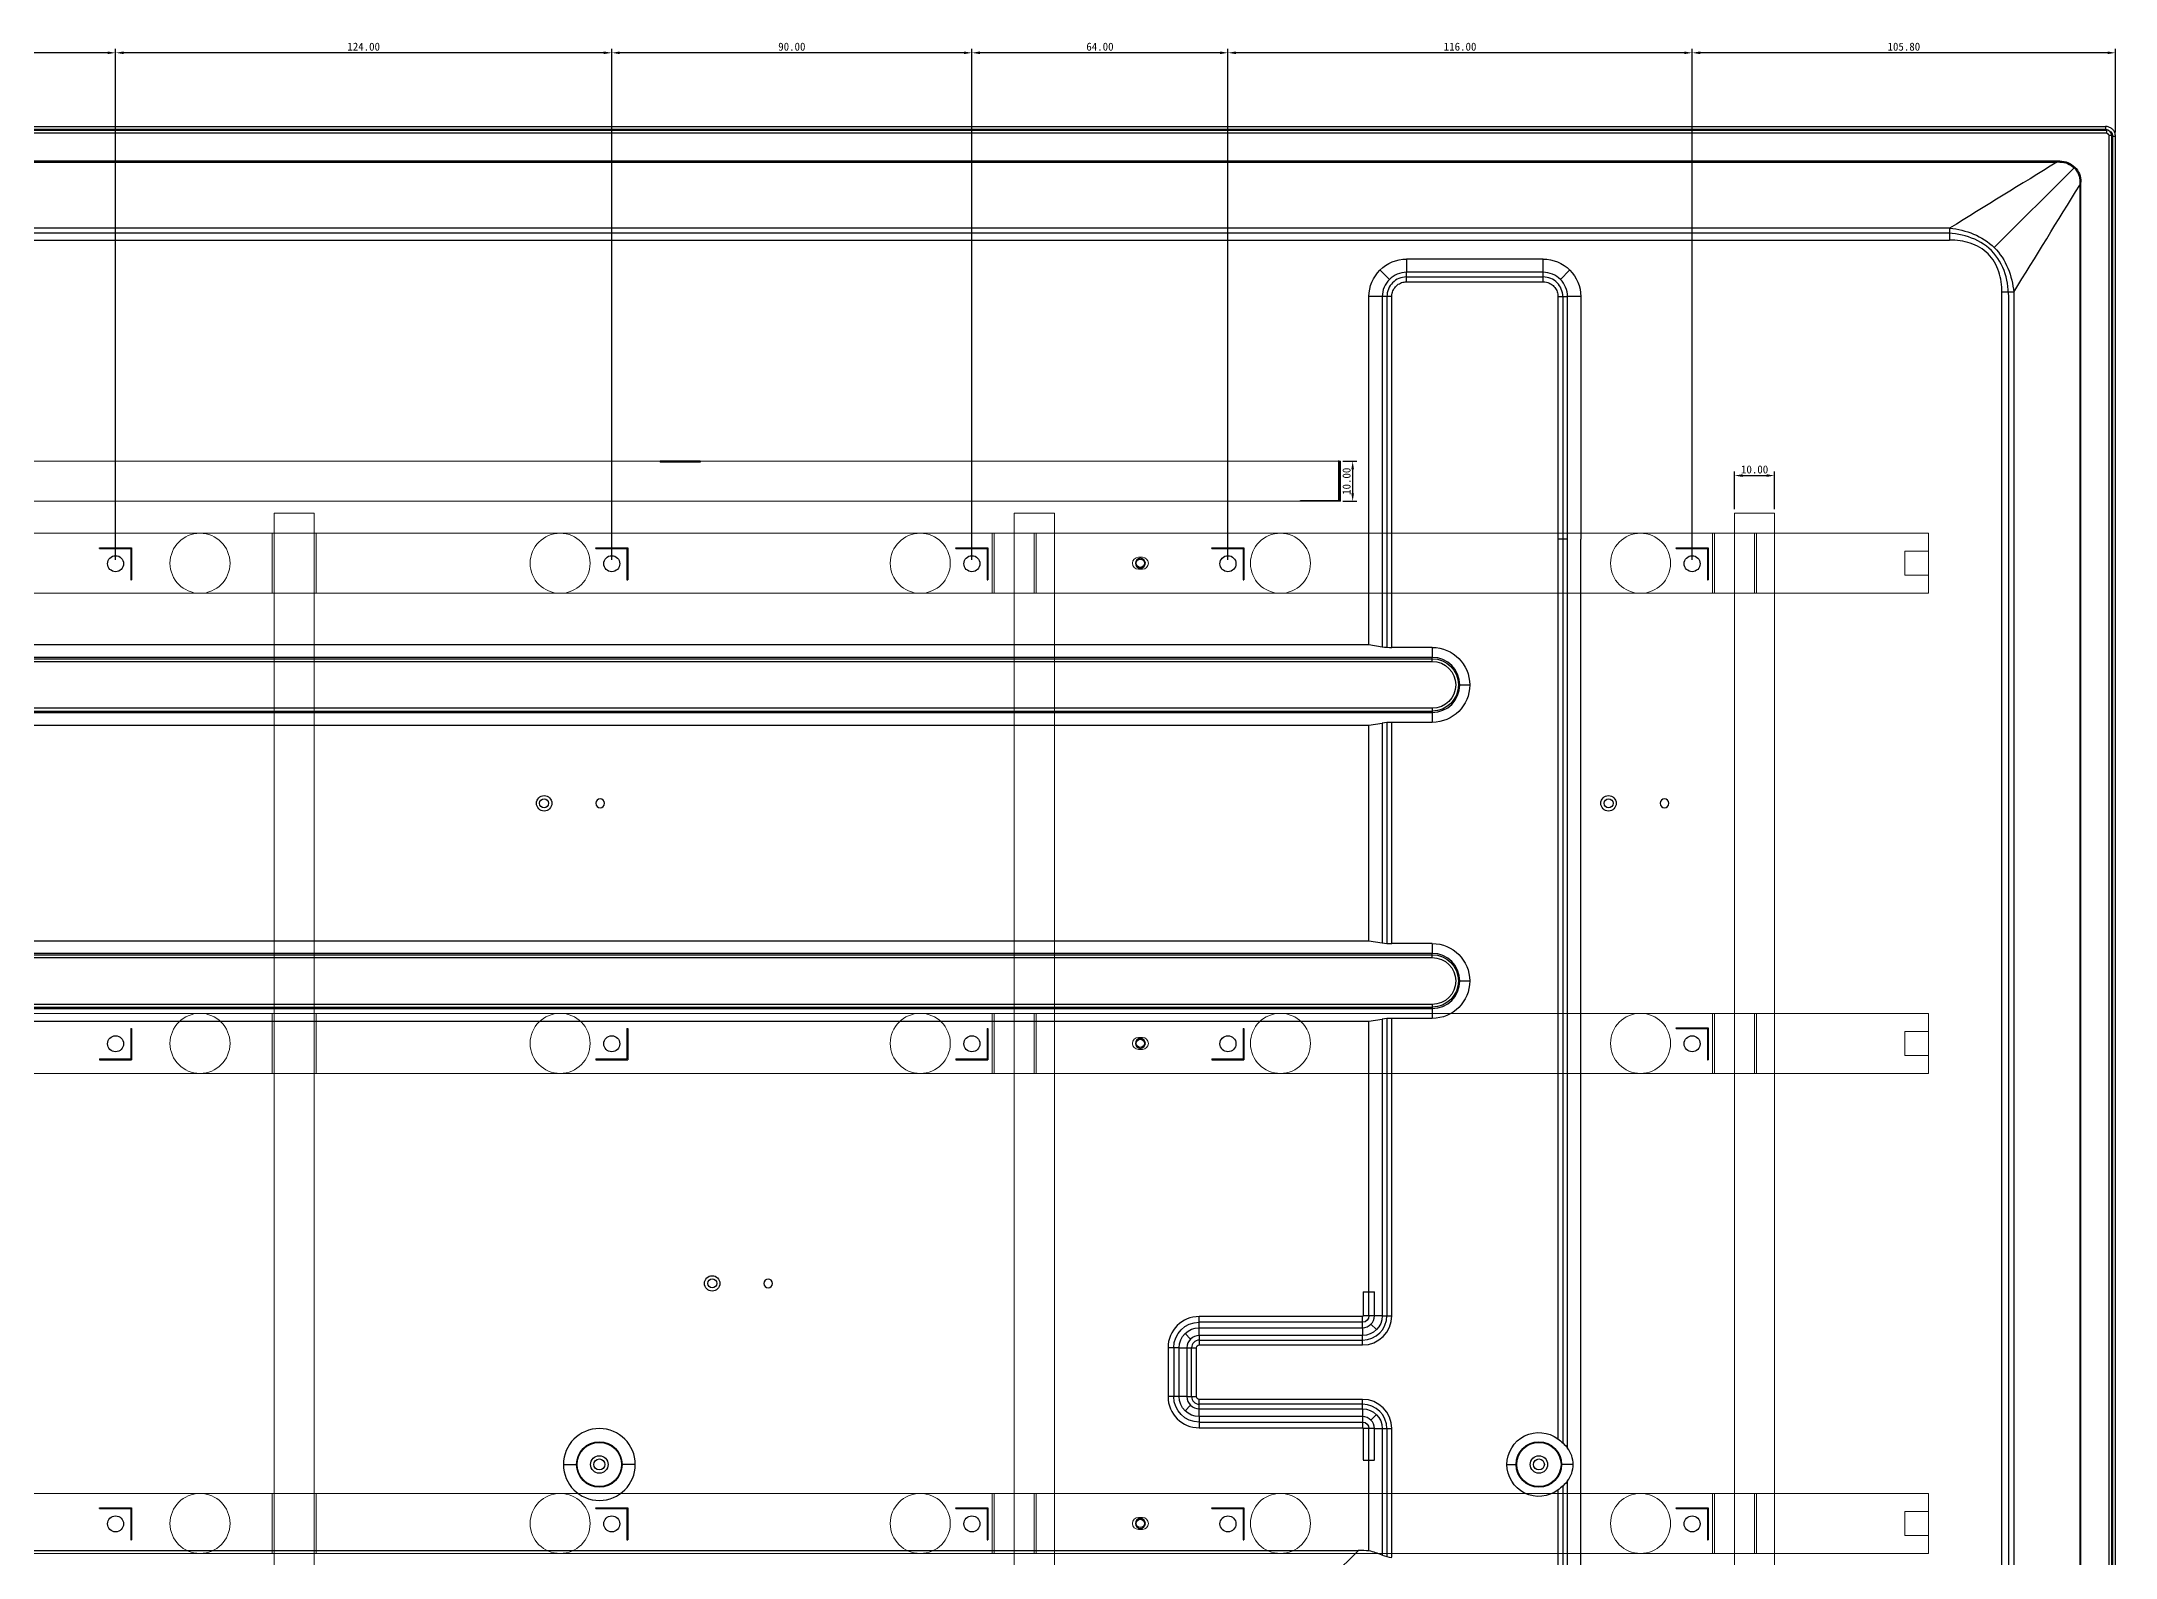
# Model space of a CAD drawing. Header units: millimetres. Extents: x 88 to 1316, y -3115 to -2187.
# Drawn here: x 797 to 1316, y -2566 to -2187 of the extents above; entities that cross this region are included whole.
import ezdxf

# ---------------------------------------------------------------- set-up
doc = ezdxf.new("R2010")
doc.units = ezdxf.units.MM
doc.header["$LTSCALE"] = 46.255
doc.header["$PDMODE"] = 3
doc.header["$PDSIZE"] = 0.3125
doc.layers.get('0').update_dxf_attribs({"linetype": 'CONTINUOUS'})
doc.layers.get('Defpoints').update_dxf_attribs({"linetype": 'CONTINUOUS'})
doc.layers.add('1', color=7, linetype='CONTINUOUS', true_color=0xffffff)
doc.styles.get("Standard").update_dxf_attribs({"font": 'simfang.ttf'})
doc.dimstyles.new('002', dxfattribs={"dimscale": 0, "dimtxt": 2, "dimasz": 2, "dimexe": 1, "dimexo": 1, "dimgap": 0.5, "dimtad": 1, "dimzin": 0, "dimdsep": 46, "dimtxsty": 'Standard', "dimcen": 1, "dimclrd": 2, "dimclre": 2, "dimclrt": 5, "dimadec": 0, "dimazin": 0, "dimtp": 0.01, "dimtm": 0.01, "dimtfac": 1, "dimtofl": 0, "dimtmove": 0, "dimatfit": 3, "dimldrblk": 'CLOSED', "dimfxl": 1, "dimtolj": 1, "dimtzin": 0, "dimarcsym": 1})

# ---------------------------------------------------------------- blocks, each defined once
blk = doc.blocks.new('A$Cd3f30c15')
at = {"color": 3, "lineweight": 5}
for p, q in [((1082, 15), (0, 15)), ((668, 15), (668, 0)), ((668.5, 15), (668.5, 0)), ((678.5, 15), (678.5, 0)), ((679, 15), (679, 0)), ((848, 15), (848, 0)), ((848.5, 15), (848.5, 0)), ((858.5, 15), (858.5, 0)), ((859, 15), (859, 0)), ((1028, 15), (1028, 0)), ((1028.5, 15), (1028.5, 0)), ((1038.5, 15), (1038.5, 0)), ((1039, 15), (1039, 0)), ((1082, 10.5), (1076.08, 10.5)), ((1076.08, 10.5), (1076.08, 4.5)), ((1082, 15), (1082, 0)), ((884.5, 9), (885.5, 9)), ((884.5, 6), (885.5, 6)), ((1082, 0), (0, 0)), ((1082, 4.5), (1076.08, 4.5))]:
    blk.add_line(p, q, dxfattribs=at)
for centre in [(650, 7.5), (740, 7.5), (830, 7.5), (920, 7.5), (1010, 7.5)]:
    blk.add_circle(centre, 7.5, dxfattribs=at)
for centre, start, end in [((884.5, 7.5), 90, 270), ((885.5, 7.5), 270, 90)]:
    blk.add_arc(centre, 1.5, start, end, dxfattribs=at)
blk = doc.blocks.new('A$C6bac4a43')
at = {"color": 1, "lineweight": 5}
for p, q in [((-839.14, 10.32), (0.46, 10.32)), ((0.46, 0.32), (0.46, 10.32)), ((-839.14, 0.32), (0.46, 0.32))]:
    blk.add_line(p, q, dxfattribs=at)
at = {"layer": '1', "color": 1, "linetype": 'Continuous'}
blk.add_line((0.46, 0.32), (0.46, 10.52), dxfattribs=at)
blk = doc.blocks.new('0001')
at = {"color": 1, "lineweight": 5}
for p, q in [((358.97, -2809.12), (358.97, -2305.12)), ((368.97, -2305.12), (358.97, -2305.12)), ((368.97, -2809.12), (368.97, -2305.12)), ((358.97, -2809.12), (368.97, -2809.12))]:
    blk.add_line(p, q, dxfattribs=at)
blk = doc.blocks.new('*D446')
at = {"color": 2, "lineweight": -2, "transparency": 16777216}
for p, q in [((1209.87, -2316.72), (1209.87, -2189.02)), ((1313.67, -2190.02), (1211.87, -2190.02)), ((1315.67, -2209.93), (1315.67, -2189.02))]:
    blk.add_line(p, q, dxfattribs=at)
at = {"color": 2, "lineweight": 5, "transparency": 16777216}
for points in [[(1211.87, -2189.69), (1211.87, -2190.35), (1209.87, -2190.02)], [(1313.67, -2189.69), (1313.67, -2190.35), (1315.67, -2190.02)]]:
    blk.add_solid(points, dxfattribs=at)
at = {"layer": 'Defpoints', "color": 0, "lineweight": 5, "transparency": 16777216}
for p in [(1209.87, -2190.02), (1315.67, -2210.93), (1209.87, -2317.72)]:
    blk.add_point(p, dxfattribs=at)
at = {"color": 5, "lineweight": 5, "transparency": 16777216, "insert": (1262.77, -2188.5), "char_height": 2, "attachment_point": 5}
blk.add_mtext('\\A1;105.80', dxfattribs=at)
blk = doc.blocks.new('_CLOSED')
at = {"color": 0, "linetype": 'ByBlock'}
for p, q in [((0, 0), (-1, 0.17)), ((-1, 0.17), (-1, -0.17)), ((-1, -0.17), (0, 0)), ((-1, 0), (0, 0))]:
    blk.add_line(p, q, dxfattribs=at)
blk = doc.blocks.new('*D447')
at = {"color": 2, "lineweight": -2, "transparency": 16777216}
for p, q in [((1093.87, -2316.72), (1093.87, -2189.02)), ((1207.87, -2190.02), (1095.87, -2190.02)), ((1209.87, -2316.72), (1209.87, -2189.02))]:
    blk.add_line(p, q, dxfattribs=at)
at = {"color": 2, "lineweight": 5, "transparency": 16777216}
for points in [[(1095.87, -2189.69), (1095.87, -2190.35), (1093.87, -2190.02)], [(1207.87, -2189.69), (1207.87, -2190.35), (1209.87, -2190.02)]]:
    blk.add_solid(points, dxfattribs=at)
at = {"layer": 'Defpoints', "color": 0, "lineweight": 5, "transparency": 16777216}
for p in [(1093.87, -2190.02), (1093.87, -2317.72), (1209.87, -2317.72)]:
    blk.add_point(p, dxfattribs=at)
at = {"color": 5, "lineweight": 5, "transparency": 16777216, "insert": (1151.87, -2188.5), "char_height": 2, "attachment_point": 5}
blk.add_mtext('\\A1;116.00', dxfattribs=at)
blk = doc.blocks.new('*D448')
at = {"color": 2, "lineweight": -2, "transparency": 16777216}
for p, q in [((1029.87, -2316.72), (1029.87, -2189.02)), ((1091.87, -2190.02), (1031.87, -2190.02)), ((1093.87, -2316.72), (1093.87, -2189.02))]:
    blk.add_line(p, q, dxfattribs=at)
at = {"color": 2, "lineweight": 5, "transparency": 16777216}
for points in [[(1031.87, -2189.69), (1031.87, -2190.35), (1029.87, -2190.02)], [(1091.87, -2189.69), (1091.87, -2190.35), (1093.87, -2190.02)]]:
    blk.add_solid(points, dxfattribs=at)
at = {"layer": 'Defpoints', "color": 0, "lineweight": 5, "transparency": 16777216}
for p in [(1029.87, -2190.02), (1029.87, -2317.72), (1093.87, -2317.72)]:
    blk.add_point(p, dxfattribs=at)
at = {"color": 5, "lineweight": 5, "transparency": 16777216, "insert": (1061.87, -2188.5), "char_height": 2, "attachment_point": 5}
blk.add_mtext('\\A1;64.00', dxfattribs=at)
blk = doc.blocks.new('*D449')
at = {"color": 2, "lineweight": -2, "transparency": 16777216}
for p, q in [((939.87, -2316.72), (939.87, -2189.02)), ((1027.87, -2190.02), (941.87, -2190.02)), ((1029.87, -2316.72), (1029.87, -2189.02))]:
    blk.add_line(p, q, dxfattribs=at)
at = {"color": 2, "lineweight": 5, "transparency": 16777216}
for points in [[(941.87, -2189.69), (941.87, -2190.35), (939.87, -2190.02)], [(1027.87, -2189.69), (1027.87, -2190.35), (1029.87, -2190.02)]]:
    blk.add_solid(points, dxfattribs=at)
at = {"layer": 'Defpoints', "color": 0, "lineweight": 5, "transparency": 16777216}
for p in [(939.87, -2190.02), (939.87, -2317.72), (1029.87, -2317.72)]:
    blk.add_point(p, dxfattribs=at)
at = {"color": 5, "lineweight": 5, "transparency": 16777216, "insert": (984.87, -2188.5), "char_height": 2, "attachment_point": 5}
blk.add_mtext('\\A1;90.00', dxfattribs=at)
blk = doc.blocks.new('*D450')
at = {"color": 2, "lineweight": -2, "transparency": 16777216}
for p, q in [((815.87, -2316.72), (815.87, -2189.02)), ((937.87, -2190.02), (817.87, -2190.02)), ((939.87, -2316.72), (939.87, -2189.02))]:
    blk.add_line(p, q, dxfattribs=at)
at = {"color": 2, "lineweight": 5, "transparency": 16777216}
for points in [[(817.87, -2189.69), (817.87, -2190.35), (815.87, -2190.02)], [(937.87, -2189.69), (937.87, -2190.35), (939.87, -2190.02)]]:
    blk.add_solid(points, dxfattribs=at)
at = {"layer": 'Defpoints', "color": 0, "lineweight": 5, "transparency": 16777216}
for p in [(815.87, -2190.02), (815.87, -2317.72), (939.87, -2317.72)]:
    blk.add_point(p, dxfattribs=at)
at = {"color": 5, "lineweight": 5, "transparency": 16777216, "insert": (877.87, -2188.5), "char_height": 2, "attachment_point": 5}
blk.add_mtext('\\A1;124.00', dxfattribs=at)
blk = doc.blocks.new('*D451')
at = {"color": 2, "lineweight": -2, "transparency": 16777216}
for p, q in [((729.07, -2316.72), (729.07, -2189.02)), ((813.87, -2190.02), (731.07, -2190.02)), ((815.87, -2316.72), (815.87, -2189.02))]:
    blk.add_line(p, q, dxfattribs=at)
at = {"color": 2, "lineweight": 5, "transparency": 16777216}
for points in [[(731.07, -2189.69), (731.07, -2190.35), (729.07, -2190.02)], [(813.87, -2189.69), (813.87, -2190.35), (815.87, -2190.02)]]:
    blk.add_solid(points, dxfattribs=at)
at = {"layer": 'Defpoints', "color": 0, "lineweight": 5, "transparency": 16777216}
for p in [(729.07, -2190.02), (729.07, -2317.72), (815.87, -2317.72)]:
    blk.add_point(p, dxfattribs=at)
at = {"color": 5, "lineweight": 5, "transparency": 16777216, "insert": (772.47, -2188.5), "char_height": 2, "attachment_point": 5}
blk.add_mtext('\\A1;86.80', dxfattribs=at)
blk = doc.blocks.new('*D465')
at = {"color": 2, "lineweight": -2, "transparency": 16777216}
for p, q in [((1220.47, -2304.12), (1220.47, -2294.7)), ((1222.47, -2295.7), (1228.47, -2295.7)), ((1230.47, -2304.12), (1230.47, -2294.7))]:
    blk.add_line(p, q, dxfattribs=at)
at = {"color": 2, "lineweight": 5, "transparency": 16777216}
for points in [[(1222.47, -2295.36), (1222.47, -2296.03), (1220.47, -2295.7)], [(1228.47, -2295.36), (1228.47, -2296.03), (1230.47, -2295.7)]]:
    blk.add_solid(points, dxfattribs=at)
at = {"layer": 'Defpoints', "color": 0, "lineweight": 5, "transparency": 16777216}
for p in [(1230.47, -2295.7), (1220.47, -2305.12), (1230.47, -2305.12)]:
    blk.add_point(p, dxfattribs=at)
at = {"color": 5, "lineweight": 5, "transparency": 16777216, "insert": (1225.47, -2294.18), "char_height": 2, "attachment_point": 5}
blk.add_mtext('\\A1;10.00', dxfattribs=at)
blk = doc.blocks.new('*D466')
at = {"color": 2, "lineweight": -2, "transparency": 16777216}
for p, q in [((1122.57, -2292.12), (1126.03, -2292.12)), ((1125.03, -2300.12), (1125.03, -2294.12)), ((1122.57, -2302.12), (1126.03, -2302.12))]:
    blk.add_line(p, q, dxfattribs=at)
at = {"color": 2, "lineweight": 5, "transparency": 16777216}
for points in [[(1124.69, -2294.12), (1125.36, -2294.12), (1125.03, -2292.12)], [(1124.69, -2300.12), (1125.36, -2300.12), (1125.03, -2302.12)]]:
    blk.add_solid(points, dxfattribs=at)
at = {"layer": 'Defpoints', "color": 0, "lineweight": 5, "transparency": 16777216}
for p in [(1121.57, -2292.12), (1125.03, -2292.12), (1121.57, -2302.12)]:
    blk.add_point(p, dxfattribs=at)
at = {"color": 5, "lineweight": 5, "transparency": 16777216, "insert": (1123.51, -2297.12), "char_height": 2, "attachment_point": 5, "rotation": 90}
blk.add_mtext('\\A1;10.00', dxfattribs=at)

msp = doc.modelspace()

# ---------------------------------------------------------------- linework, layer by layer
at = {"layer": '1', "color": 7, "linetype": 'Continuous'}
for p, q in [((90.466, -2209.369), (1313.466, -2209.369)), ((1313.466, -2210.119), (90.466, -2210.119)), ((90.782, -2208.419), (1313.15, -2208.419)), ((1313.15, -2209.169), (90.782, -2209.169)), ((1313.15, -2208.419), (1313.15, -2209.169)), ((1313.466, -2210.119), (1313.466, -2209.369)), ((1313.966, -2210.619), (1313.966, -2912.179)), ((1313.966, -2210.619), (1314.716, -2210.619)), ((1314.716, -2912.179), (1314.716, -2210.619)), ((1314.916, -2210.935), (1314.916, -2912.179)), ((1315.666, -2210.935), (1314.916, -2210.935)), ((1315.666, -2912.179), (1315.666, -2210.935)), ((102.166, -2217.053), (1301.766, -2217.053)), ((102.9, -2217.337), (1301.032, -2217.337)), ((1305.266, -2218.819), (1285.359, -2238.726)), ((1305.337, -2218.748), (1305.455, -2218.631)), ((1306.748, -2223.054), (1306.748, -2867.592)), ((1307.033, -2865.712), (1307.033, -2222.319)), ((1274.214, -2233.851), (129.718, -2233.851)), ((129.718, -2236.821), (1274.214, -2236.821)), ((1272.37, -2235.081), (131.562, -2235.081)), ((1172.655, -2241.577), (1138.477, -2241.577)), ((1131.885, -2244.358), (1134.189, -2246.662)), ((1172.655, -2244.885), (1138.477, -2244.885)), ((1138.477, -2247.267), (1138.477, -2244.885)), ((1138.477, -2246.055), (1172.655, -2246.055)), ((1138.477, -2247.267), (1172.655, -2247.267)), ((1172.655, -2247.267), (1172.655, -2244.885)), ((1179.247, -2244.358), (1176.943, -2246.662)), ((1129.104, -2337.957), (1129.104, -2250.95)), ((1132.413, -2250.95), (1129.154, -2250.95)), ((1132.413, -2250.95), (1132.413, -2338.427)), ((1134.794, -2250.95), (1132.413, -2250.95)), ((1133.583, -2250.95), (1133.583, -2338.564)), ((1134.794, -2338.611), (1134.794, -2250.95)), ((1176.338, -2250.95), (1176.338, -2311.577)), ((1176.338, -2250.95), (1178.719, -2250.95)), ((1177.549, -2250.95), (1177.549, -2311.527)), ((1181.978, -2250.95), (1178.719, -2250.95)), ((1178.719, -2311.577), (1178.719, -2250.95)), ((1182.028, -2250.95), (1182.028, -2311.577)), ((1287.264, -2872.33), (1287.264, -2249.872)), ((1289.004, -2871.1), (1289.004, -2251.715)), ((1290.234, -2249.872), (1290.234, -2872.33)), ((961.966, -2292.119), (951.966, -2292.119)), ((951.966, -2292.119), (951.966, -2292.319)), ((961.966, -2292.319), (951.966, -2292.319)), ((961.966, -2292.119), (961.966, -2292.319)), ((1121.766, -2292.119), (1121.966, -2292.119)), ((1121.766, -2301.919), (1121.766, -2292.119)), ((1121.966, -2302.119), (1121.966, -2292.119)), ((1111.966, -2301.919), (1121.766, -2301.919)), ((1111.966, -2302.119), (1111.966, -2301.919)), ((1121.966, -2302.119), (1111.966, -2302.119)), ((1176.338, -2311.577), (1176.338, -2536.435)), ((1178.719, -2311.577), (1176.338, -2311.577)), ((1177.549, -2311.63), (1177.549, -2537.449)), ((1178.719, -2538.737), (1178.719, -2311.63)), ((1182.028, -2671.097), (1182.028, -2311.577)), ((811.866, -2313.719), (819.866, -2313.719)), ((811.866, -2313.919), (811.866, -2313.719)), ((811.866, -2313.919), (819.666, -2313.919)), ((819.666, -2313.919), (819.666, -2321.719)), ((819.866, -2313.719), (819.866, -2321.719)), ((935.866, -2313.919), (935.866, -2313.719)), ((935.866, -2313.719), (943.866, -2313.719)), ((935.866, -2313.919), (943.666, -2313.919)), ((943.666, -2313.919), (943.666, -2321.719)), ((943.866, -2313.719), (943.866, -2321.719)), ((1025.866, -2313.919), (1025.866, -2313.719)), ((1025.866, -2313.719), (1033.866, -2313.719)), ((1025.866, -2313.919), (1033.666, -2313.919)), ((1033.666, -2313.919), (1033.666, -2321.719)), ((1033.866, -2313.719), (1033.866, -2321.719)), ((1089.866, -2313.719), (1097.866, -2313.719)), ((1089.866, -2313.919), (1089.866, -2313.719)), ((1089.866, -2313.919), (1097.666, -2313.919)), ((1097.666, -2313.919), (1097.666, -2321.719)), ((1097.866, -2313.719), (1097.866, -2321.719)), ((1205.866, -2313.719), (1213.866, -2313.719)), ((1205.866, -2313.919), (1205.866, -2313.719)), ((1205.866, -2313.919), (1213.666, -2313.919)), ((1213.666, -2313.919), (1213.666, -2321.719)), ((1213.866, -2313.719), (1213.866, -2321.719)), ((819.666, -2321.719), (819.866, -2321.719)), ((943.666, -2321.719), (943.866, -2321.719)), ((1033.666, -2321.719), (1033.866, -2321.719)), ((1097.666, -2321.719), (1097.866, -2321.719)), ((1213.666, -2321.719), (1213.866, -2321.719)), ((274.828, -2337.957), (1129.104, -2337.957)), ((701.966, -2341.478), (1144.914, -2341.478)), ((701.966, -2342.165), (1144.914, -2342.165)), ((1144.914, -2341.13), (702.021, -2341.13)), ((1129.104, -2337.957), (1132.413, -2338.478)), ((1144.914, -2338.662), (1134.794, -2338.662)), ((1144.914, -2338.712), (1144.914, -2341.13)), ((1144.914, -2342.165), (1144.914, -2341.13)), ((1151.804, -2348.019), (1154.222, -2348.019)), ((274.828, -2358.082), (1129.104, -2358.082)), ((1144.914, -2353.874), (701.966, -2353.874)), ((701.966, -2354.561), (1144.914, -2354.561)), ((702.021, -2354.909), (1144.914, -2354.909)), ((1129.104, -2358.082), (1132.413, -2357.561)), ((1129.104, -2411.957), (1129.104, -2358.082)), ((1132.413, -2357.612), (1132.413, -2412.427)), ((1133.583, -2357.474), (1133.583, -2412.565)), ((1144.914, -2357.377), (1134.794, -2357.377)), ((1134.794, -2412.611), (1134.794, -2357.428)), ((1144.914, -2353.874), (1144.914, -2354.909)), ((1144.914, -2354.909), (1144.914, -2357.327)), ((274.828, -2411.957), (1129.104, -2411.957)), ((1144.914, -2415.13), (702.021, -2415.13)), ((1129.104, -2411.957), (1132.413, -2412.478)), ((1144.914, -2412.662), (1134.794, -2412.662)), ((1144.914, -2412.712), (1144.914, -2415.13)), ((1144.914, -2416.165), (1144.914, -2415.13)), ((701.966, -2415.478), (1144.914, -2415.478)), ((701.966, -2416.165), (1144.914, -2416.165)), ((1151.804, -2422.019), (1154.222, -2422.019)), ((1144.914, -2427.874), (701.966, -2427.874)), ((701.966, -2428.561), (1144.914, -2428.561)), ((702.021, -2428.909), (1144.914, -2428.909)), ((1144.914, -2427.874), (1144.914, -2428.909)), ((1144.914, -2428.909), (1144.914, -2431.327)), ((274.828, -2432.082), (1129.104, -2432.082)), ((819.666, -2433.919), (819.666, -2441.519)), ((819.666, -2433.919), (819.866, -2433.919)), ((819.866, -2433.919), (819.866, -2441.719)), ((943.666, -2433.916), (943.866, -2433.916)), ((943.666, -2433.916), (943.666, -2441.516)), ((943.866, -2433.916), (943.866, -2441.716)), ((1033.666, -2433.916), (1033.666, -2441.516)), ((1033.666, -2433.916), (1033.866, -2433.916)), ((1033.866, -2433.916), (1033.866, -2441.716)), ((1097.666, -2433.916), (1097.666, -2441.516)), ((1097.666, -2433.916), (1097.866, -2433.916)), ((1097.866, -2433.916), (1097.866, -2441.716)), ((1129.104, -2432.082), (1132.413, -2431.561)), ((1129.104, -2499.7), (1129.104, -2432.082)), ((1132.413, -2431.612), (1132.413, -2505.69)), ((1133.583, -2431.475), (1133.583, -2505.69)), ((1144.914, -2431.377), (1134.794, -2431.377)), ((1134.794, -2505.69), (1134.794, -2431.429)), ((1205.866, -2433.719), (1213.866, -2433.719)), ((1205.866, -2433.919), (1205.866, -2433.719)), ((1205.866, -2433.919), (1213.666, -2433.919)), ((1213.666, -2433.919), (1213.666, -2441.719)), ((1213.866, -2433.719), (1213.866, -2441.719)), ((811.866, -2441.519), (819.666, -2441.519)), ((811.866, -2441.519), (811.866, -2441.719)), ((811.866, -2441.719), (819.866, -2441.719)), ((935.866, -2441.516), (935.866, -2441.716)), ((935.866, -2441.516), (943.666, -2441.516)), ((935.866, -2441.716), (943.866, -2441.716)), ((1025.866, -2441.516), (1033.666, -2441.516)), ((1025.866, -2441.516), (1025.866, -2441.716)), ((1025.866, -2441.716), (1033.866, -2441.716)), ((1089.866, -2441.516), (1089.866, -2441.716)), ((1089.866, -2441.516), (1097.666, -2441.516)), ((1089.866, -2441.716), (1097.866, -2441.716)), ((1213.666, -2441.719), (1213.866, -2441.719)), ((1127.682, -2499.7), (1129.104, -2499.7)), ((1127.682, -2499.75), (1127.682, -2505.69)), ((1129.104, -2499.7), (1130.478, -2499.7)), ((1129.104, -2505.69), (1129.104, -2499.75)), ((1130.478, -2505.69), (1130.478, -2499.75)), ((1127.477, -2505.895), (1086.676, -2505.895)), ((1086.676, -2508.69), (1086.676, -2505.895)), ((1127.477, -2507.317), (1086.676, -2507.317)), ((1127.477, -2508.69), (1127.477, -2505.895)), ((1130.478, -2505.69), (1127.682, -2505.69)), ((1129.599, -2507.811), (1130.967, -2509.18)), ((1132.413, -2505.69), (1130.478, -2505.69)), ((1132.413, -2505.69), (1134.794, -2505.69)), ((1078.881, -2513.69), (1078.881, -2525.917)), ((1081.677, -2513.69), (1078.881, -2513.69)), ((1080.303, -2513.69), (1080.303, -2525.917)), ((1081.677, -2513.69), (1083.612, -2513.69)), ((1081.677, -2525.917), (1081.677, -2513.69)), ((1084.509, -2511.523), (1083.141, -2510.154)), ((1083.612, -2513.69), (1083.612, -2525.917)), ((1083.612, -2513.69), (1085.993, -2513.69)), ((1084.782, -2525.917), (1084.782, -2513.69)), ((1085.993, -2525.917), (1085.993, -2513.69)), ((1086.676, -2510.625), (1086.676, -2508.69)), ((1086.676, -2508.69), (1127.477, -2508.69)), ((1127.477, -2510.625), (1086.676, -2510.625)), ((1086.676, -2510.625), (1086.676, -2513.006)), ((1086.676, -2511.795), (1127.477, -2511.795)), ((1086.676, -2513.006), (1127.477, -2513.006)), ((1127.477, -2508.69), (1127.477, -2510.625)), ((1127.477, -2513.006), (1127.477, -2510.625)), ((1081.677, -2525.917), (1078.881, -2525.917)), ((1083.612, -2525.917), (1081.677, -2525.917)), ((1083.141, -2529.452), (1084.509, -2528.084)), ((1083.612, -2525.917), (1085.993, -2525.917)), ((1127.477, -2526.6), (1086.676, -2526.6)), ((1086.676, -2528.981), (1086.676, -2526.6)), ((1127.477, -2527.811), (1086.676, -2527.811)), ((1086.676, -2530.916), (1086.676, -2528.981)), ((1086.676, -2528.981), (1127.477, -2528.981)), ((1127.477, -2528.981), (1127.477, -2526.6)), ((1127.477, -2528.981), (1127.477, -2530.916)), ((1127.477, -2530.916), (1086.676, -2530.916)), ((1086.676, -2530.916), (1086.676, -2533.712)), ((1086.676, -2532.29), (1127.477, -2532.29)), ((1086.676, -2533.712), (1127.477, -2533.712)), ((1127.477, -2530.916), (1127.477, -2533.712)), ((1127.682, -2533.917), (1127.682, -2541.744)), ((1130.478, -2533.917), (1127.682, -2533.917)), ((1129.104, -2541.744), (1129.104, -2533.917)), ((1130.967, -2530.427), (1129.599, -2531.795)), ((1130.478, -2533.917), (1132.413, -2533.917)), ((1130.478, -2541.744), (1130.478, -2533.917)), ((1132.413, -2533.917), (1132.413, -2565.46)), ((1132.413, -2533.917), (1134.794, -2533.917)), ((1133.583, -2533.917), (1133.583, -2565.827)), ((1134.794, -2566.086), (1134.794, -2533.917)), ((927.833, -2542.879), (931.079, -2542.879)), ((945.699, -2542.879), (942.453, -2542.879)), ((1127.682, -2541.794), (1129.104, -2541.794)), ((1129.104, -2564.453), (1129.104, -2541.794)), ((1129.104, -2541.794), (1130.478, -2541.794)), ((1163.64, -2542.879), (1165.879, -2542.879)), ((1180.071, -2542.879), (1177.253, -2542.879)), ((1176.338, -2549.322), (1176.338, -2674.912)), ((1177.549, -2548.307), (1177.549, -2673.653)), ((1178.719, -2672.68), (1178.719, -2547.02)), ((811.866, -2553.719), (819.866, -2553.719)), ((811.866, -2553.919), (811.866, -2553.719)), ((811.866, -2553.919), (819.666, -2553.919)), ((819.666, -2553.919), (819.666, -2561.719)), ((819.866, -2553.719), (819.866, -2561.719)), ((935.866, -2553.919), (935.866, -2553.719)), ((935.866, -2553.719), (943.866, -2553.719)), ((935.866, -2553.919), (943.666, -2553.919)), ((943.666, -2553.919), (943.666, -2561.719)), ((943.866, -2553.719), (943.866, -2561.719)), ((1025.866, -2553.719), (1033.866, -2553.719)), ((1025.866, -2553.919), (1025.866, -2553.719)), ((1025.866, -2553.919), (1033.666, -2553.919)), ((1033.666, -2553.919), (1033.666, -2561.719)), ((1033.866, -2553.719), (1033.866, -2561.719)), ((1089.866, -2553.719), (1097.866, -2553.719)), ((1089.866, -2553.919), (1089.866, -2553.719)), ((1089.866, -2553.919), (1097.666, -2553.919)), ((1097.666, -2553.919), (1097.666, -2561.719)), ((1097.866, -2553.719), (1097.866, -2561.719)), ((1205.866, -2553.719), (1213.866, -2553.719)), ((1205.866, -2553.919), (1205.866, -2553.719)), ((1205.866, -2553.919), (1213.666, -2553.919)), ((1213.666, -2553.919), (1213.666, -2561.719)), ((1213.866, -2553.719), (1213.866, -2561.719)), ((277.493, -2564.397), (1126.439, -2564.397)), ((819.666, -2561.719), (819.866, -2561.719)), ((943.666, -2561.719), (943.866, -2561.719)), ((1033.666, -2561.719), (1033.866, -2561.719)), ((1097.666, -2561.719), (1097.866, -2561.719)), ((1126.403, -2564.432), (1120.085, -2570.75)), ((1213.666, -2561.719), (1213.866, -2561.719))]:
    msp.add_line(p, q, dxfattribs=at)
for centre, radius in [((815.866, -2317.719), 2), ((939.866, -2317.719), 2), ((1029.866, -2317.719), 2), ((1071.966, -2317.619), 1.05), ((1093.866, -2317.719), 2), ((1209.866, -2317.719), 2), ((922.966, -2377.619), 1.925), ((922.966, -2377.619), 1.125), ((1188.966, -2377.619), 1.925), ((1188.966, -2377.619), 1.125), ((815.866, -2437.719), 2), ((939.866, -2437.719), 2), ((1029.866, -2437.719), 2), ((1093.866, -2437.719), 2), ((1209.866, -2437.719), 2), ((1071.966, -2437.616), 1.05), ((964.966, -2497.619), 1.925), ((964.966, -2497.619), 1.125), ((936.766, -2542.879), 5.627), ((936.766, -2542.879), 5.534), ((1171.566, -2542.879), 5.627), ((1171.566, -2542.879), 5.534), ((815.866, -2557.719), 2), ((939.866, -2557.719), 2), ((1029.866, -2557.719), 2), ((1071.966, -2557.619), 1.05), ((1093.866, -2557.719), 2), ((1209.866, -2557.719), 2)]:
    msp.add_circle(centre, radius, dxfattribs=at)
at = {"layer": '1', "color": 7, "linetype": 'Continuous', "extrusion": (0, 0, -1)}
for centre, radius in [((-1071.966, -2317.619), 1.25), ((-936.966, -2377.619), 1.1), ((-1202.966, -2377.619), 1.1), ((-1071.966, -2437.616), 1.25), ((-978.966, -2497.619), 1.1), ((-1071.966, -2557.619), 1.25)]:
    msp.add_circle(centre, radius, dxfattribs=at)
at = {"layer": '1', "color": 7, "linetype": 'Continuous'}
for centre, radius, start, end in [((1313.466, -2210.619), 1.25, 0, 90), ((1144.914, -2348.019), 6.89, 270, 90), ((1144.914, -2422.019), 6.89, 270, 90), ((1086.676, -2513.69), 7.795, 90, 180), ((1127.477, -2505.69), 3, 270, 0), ((1127.477, -2505.69), 7.317, 270, 0), ((1127.477, -2505.69), 6.105, 270, 0), ((1086.676, -2513.69), 3.065, 90, 180), ((1086.676, -2513.69), 1.895, 90, 180), ((1086.676, -2525.917), 7.795, 180, 270), ((1086.676, -2525.917), 3.065, 180, 270), ((1086.676, -2525.917), 1.895, 180, 270), ((1127.477, -2533.917), 7.317, 0, 90), ((1127.477, -2533.917), 6.105, 0, 90), ((936.766, -2542.879), 8.983, 0, 180), ((1127.477, -2533.917), 3, 0, 90), ((936.766, -2542.879), 8.983, 180, 0)]:
    msp.add_arc(centre, radius, start, end, dxfattribs=at)
at = {"layer": '1', "color": 7, "linetype": 'Continuous', "extrusion": (0, 0, -1)}
for centre, radius, start, end in [((-1313.466, -2210.619), 0.5, 90, 180), ((-1144.914, -2348.019), 9.358, 90, 270), ((-1144.914, -2348.019), 6.542, 90, 270), ((-1144.914, -2348.019), 5.855, 90, 270), ((-1144.914, -2422.019), 9.358, 90, 270), ((-1144.914, -2422.019), 6.542, 90, 270), ((-1144.914, -2422.019), 5.855, 90, 270), ((-1086.676, -2513.69), 6.373, 0, 90), ((-1127.477, -2505.69), 4.935, 180, 270), ((-1127.477, -2505.69), 0.205, 180, 270), ((-1127.477, -2505.69), 1.627, 180, 270), ((-1086.676, -2513.69), 5, 0, 90), ((-1086.676, -2513.69), 0.683, 0, 90), ((-1086.676, -2525.917), 6.373, 270, 0), ((-1086.676, -2525.917), 5, 270, 0), ((-1086.676, -2525.917), 0.683, 270, 0), ((-1127.477, -2533.917), 4.935, 90, 180), ((-1127.477, -2533.917), 1.627, 90, 180), ((-1127.477, -2533.917), 0.205, 90, 180), ((-1171.566, -2542.879), 7.976, 360, 126.7469), ((-936.766, -2542.879), 5.687, 360, 180), ((-1171.566, -2542.879), 5.687, 360, 180), ((-936.766, -2542.879), 5.687, 180, 360), ((-936.766, -2542.879), 2.175, 0, 180), ((-936.766, -2542.879), 2.175, 180, 0), ((-936.766, -2542.879), 1.375, 0, 180), ((-936.766, -2542.879), 1.375, 180, 0), ((-1171.566, -2542.879), 7.976, 233.2531, 360), ((-1171.566, -2542.879), 5.687, 180, 360), ((-1171.566, -2542.879), 2.175, 0, 180), ((-1171.566, -2542.879), 2.175, 180, 0), ((-1171.566, -2542.879), 1.375, 0, 180), ((-1171.566, -2542.879), 1.375, 180, 0)]:
    msp.add_arc(centre, radius, start, end, dxfattribs=at)
at = {"layer": '1', "color": 7, "linetype": 'Continuous'}
for centre, major_axis, ratio, start_param, end_param in [((1134.794, -2333.264), (9.2, 0), 0.5866965, 4.4505896, 4.712389), ((1134.794, -2362.775), (9.2, 0), 0.5866965, 1.5707963, 1.8325957), ((1134.794, -2407.264), (9.2, 0), 0.5866965, 4.4505896, 4.712389), ((1134.794, -2436.775), (9.2, 0), 0.5866965, 1.5707963, 1.8325957), ((1173.136, -2542.879), (6.984, 0), 0.9743966, 0, 0.6445492), ((1173.136, -2542.879), (6.984, 0), 0.9743966, 5.6386361, 6.2831853), ((1094.508, -2641.677), (-64.961, -64.961), 0.6444005, 3.6758043, 3.7140214), ((1100.859, -2635.327), (38.524, 66.568), 0.7506225, 0.1330753, 0.1926407)]:
    msp.add_ellipse(centre, major_axis=major_axis, ratio=ratio, start_param=start_param, end_param=end_param, dxfattribs=at)
for points, knots in [([(1315.666, -2210.935), (1315.666, -2210.935), (1315.666, -2210.935), (1315.666, -2210.617), (1315.601, -2210.294), (1315.376, -2209.743), (1315.227, -2209.501), (1314.86, -2209.079), (1314.636, -2208.895), (1314.144, -2208.612), (1313.868, -2208.51), (1313.444, -2208.433), (1313.297, -2208.419), (1313.151, -2208.419), (1313.15, -2208.419), (1313.15, -2208.419)], [0, 0, 0, 0, 0.0000153, 0.0000153, 0.2442071, 0.2442071, 0.4555254, 0.4555254, 0.6711557, 0.6711557, 0.8889892, 0.8889892, 0.9999847, 0.9999847, 1, 1, 1, 1]), ([(1313.15, -2209.169), (1313.253, -2209.169), (1313.355, -2209.179), (1313.653, -2209.232), (1313.846, -2209.303), (1314.193, -2209.501), (1314.351, -2209.631), (1314.61, -2209.929), (1314.715, -2210.1), (1314.871, -2210.486), (1314.916, -2210.713), (1314.916, -2210.935)], [0, 0, 0, 0, 0.1101485, 0.1101485, 0.3279374, 0.3279374, 0.5447776, 0.5447776, 0.7569573, 0.7569573, 1, 1, 1, 1]), ([(1313.509, -2210.114), (1313.592, -2210.183), (1313.672, -2210.256), (1313.838, -2210.423), (1313.923, -2210.517), (1314.003, -2210.615)], [0, 0, 0, 0, 0.46035, 0.46035, 1, 1, 1, 1]), ([(1301.766, -2217.053), (1303.159, -2217.053), (1304.509, -2217.615), (1306.467, -2219.572), (1307.033, -2220.925), (1307.033, -2222.319)], [0, 0, 0, 0, 0.5, 0.5, 1, 1, 1, 1]), ([(1301.766, -2217.334), (1303.082, -2217.322), (1304.375, -2217.857), (1306.228, -2219.709), (1306.764, -2221.004), (1306.752, -2222.319)], [0, 0, 0, 0, 0.5, 0.5, 1, 1, 1, 1]), ([(1274.214, -2233.851), (1276.26, -2234.064), (1278.305, -2234.531), (1282.123, -2236.123), (1283.899, -2237.267), (1286.822, -2240.187), (1287.969, -2241.963), (1289.565, -2245.794), (1290.024, -2247.825), (1290.234, -2249.872)], [0, 0, 0, 0, 0.25, 0.25, 0.5, 0.5, 0.75, 0.75, 1, 1, 1, 1]), ([(1289.004, -2251.716), (1288.992, -2249.508), (1288.737, -2247.34), (1287.394, -2243.089), (1286.25, -2241.051), (1283.071, -2237.865), (1281.052, -2236.723), (1276.795, -2235.36), (1274.586, -2235.093), (1272.37, -2235.082)], [0, 0, 0, 0, 0.2471233, 0.2471233, 0.4999877, 0.4999877, 0.752852, 0.752852, 1, 1, 1, 1]), ([(1287.264, -2249.872), (1287.264, -2248.12), (1287.049, -2246.403), (1285.948, -2243.081), (1285.045, -2241.524), (1282.585, -2239.06), (1281.035, -2238.158), (1277.723, -2237.048), (1275.97, -2236.821), (1274.214, -2236.821)], [0, 0, 0, 0, 0.25, 0.25, 0.5, 0.5, 0.75, 0.75, 1, 1, 1, 1]), ([(1129.104, -2250.95), (1129.104, -2248.474), (1130.12, -2246.053), (1133.576, -2242.595), (1136.002, -2241.577), (1138.477, -2241.577)], [0, 0, 0, 0, 0.5, 0.5, 1, 1, 1, 1]), ([(1172.655, -2241.577), (1175.131, -2241.577), (1177.552, -2242.593), (1181.009, -2246.048), (1182.028, -2248.475), (1182.028, -2250.95)], [0, 0, 0, 0, 0.5, 0.5, 1, 1, 1, 1]), ([(1138.477, -2244.885), (1136.898, -2244.885), (1135.309, -2245.542), (1133.072, -2247.778), (1132.413, -2249.371), (1132.413, -2250.95)], [0, 0, 0, 0, 0.5, 0.5, 1, 1, 1, 1]), ([(1138.477, -2246.055), (1137.184, -2246.055), (1135.92, -2246.586), (1134.114, -2248.39), (1133.583, -2249.657), (1133.583, -2250.95)], [0, 0, 0, 0, 0.5, 0.5, 1, 1, 1, 1]), ([(1134.794, -2250.95), (1134.794, -2250.679), (1134.825, -2250.407), (1134.974, -2249.741), (1135.135, -2249.349), (1135.571, -2248.65), (1135.853, -2248.333), (1136.497, -2247.818), (1136.868, -2247.611), (1137.646, -2247.338), (1138.065, -2247.267), (1138.477, -2247.267)], [0, 0, 0, 0, 0.1401032, 0.1401032, 0.3548008, 0.3548008, 0.5698035, 0.5698035, 0.7849474, 0.7849474, 1, 1, 1, 1]), ([(1178.719, -2250.95), (1178.719, -2249.371), (1178.062, -2247.782), (1175.826, -2245.544), (1174.234, -2244.885), (1172.655, -2244.885)], [0, 0, 0, 0, 0.5, 0.5, 1, 1, 1, 1]), ([(1177.549, -2250.95), (1177.549, -2249.657), (1177.019, -2248.393), (1175.214, -2246.587), (1173.947, -2246.055), (1172.655, -2246.055)], [0, 0, 0, 0, 0.5, 0.5, 1, 1, 1, 1]), ([(1172.655, -2247.267), (1172.926, -2247.267), (1173.198, -2247.297), (1173.864, -2247.447), (1174.256, -2247.607), (1174.954, -2248.044), (1175.272, -2248.325), (1175.787, -2248.97), (1175.994, -2249.34), (1176.266, -2250.119), (1176.338, -2250.537), (1176.338, -2250.95)], [0, 0, 0, 0, 0.1401032, 0.1401032, 0.3548008, 0.3548008, 0.5698035, 0.5698035, 0.7849474, 0.7849474, 1, 1, 1, 1])]:
    msp.add_open_spline(points, degree=3, knots=knots, dxfattribs=at)
for points, degree in [([(1300.989, -2217.364), (1292.064, -2222.86), (1283.139, -2228.355), (1274.214, -2233.851)], 3), ([(1301.766, -2217.334), (1301.522, -2217.336), (1301.277, -2217.337), (1301.032, -2217.337)], 3), ([(1301.766, -2217.284), (1301.766, -2217.103)], 1), ([(1290.234, -2249.872), (1295.73, -2240.947), (1301.226, -2232.022), (1306.722, -2223.097)], 3), ([(1306.752, -2222.319), (1306.749, -2222.563), (1306.748, -2222.809), (1306.748, -2223.054)], 3), ([(1306.983, -2222.319), (1306.802, -2222.319)], 1), ([(1274.214, -2233.851), (1274.214, -2234.629), (1274.214, -2235.722), (1274.214, -2236.821)], 3), ([(1138.477, -2241.627), (1138.477, -2242.713), (1138.477, -2243.799), (1138.477, -2244.885)], 3), ([(1172.655, -2244.885), (1172.655, -2243.799), (1172.655, -2242.713), (1172.655, -2241.627)], 3), ([(1290.234, -2249.872), (1289.457, -2249.872), (1288.364, -2249.872), (1287.264, -2249.872)], 3), ([(1176.338, -2536.488), (1177.237, -2537.159), (1178.042, -2537.912), (1178.719, -2538.791)], 3), ([(1178.719, -2546.968), (1178.042, -2547.847), (1177.237, -2548.6), (1176.338, -2549.271)], 3), ([(1132.413, -2565.51), (1133.175, -2565.787), (1133.967, -2566.002), (1134.794, -2566.136)], 3)]:
    msp.add_open_spline(points, degree=degree, dxfattribs=at)

# ---------------------------------------------------------------- block references
at = {"color": 3, "lineweight": 5}
for name, p in [('A$C6bac4a43', (1121.105, -2302.443)), ('0001', (496.5, 0)), ('0001', (681.5, 0)), ('0001', (861.5, 0)), ('A$Cd3f30c15', (186.966, -2325.119)), ('A$Cd3f30c15', (186.966, -2445.119)), ('A$Cd3f30c15', (186.966, -2565.119))]:
    msp.add_blockref(name, p, dxfattribs=at)

# ---------------------------------------------------------------- dimensions: what is measured, and where the dimension line sits
for base, p1, p2, override, picture, middle in [((729.066, -2190.02), (815.866, -2317.719), (729.066, -2317.719), {"dimscale": 1, "dimtmove": 1}, '*D451', (772.466, -2188.503)), ((815.866, -2190.02), (939.866, -2317.719), (815.866, -2317.719), {"dimscale": 1, "dimtmove": 1}, '*D450', (877.866, -2188.503)), ((939.866, -2190.02), (1029.866, -2317.719), (939.866, -2317.719), {"dimscale": 1, "dimtmove": 1}, '*D449', (984.866, -2188.503)), ((1029.866, -2190.02), (1093.866, -2317.719), (1029.866, -2317.719), {"dimscale": 1, "dimtmove": 1}, '*D448', (1061.866, -2188.503)), ((1093.866, -2190.02), (1209.866, -2317.719), (1093.866, -2317.719), {"dimscale": 1, "dimtmove": 1}, '*D447', (1151.866, -2188.503)), ((1209.866, -2190.02), (1315.666, -2210.935), (1209.866, -2317.719), {"dimscale": 1}, '*D446', (1262.766, -2188.503)), ((1230.466, -2295.697), (1220.466, -2305.119), (1230.466, -2305.119), {"dimscale": 1}, '*D465', (1225.466, -2294.18))]:
    dim = msp.add_linear_dim(base=base, p1=p1, p2=p2, dimstyle='002', override=override, dxfattribs=at)
    dim.commit()
    dim.dimension.update_dxf_attribs({"geometry": picture, "text_midpoint": middle})
dim = msp.add_linear_dim(base=(1125.025, -2292.119), p1=(1121.566, -2302.119), p2=(1121.566, -2292.119), angle=90, dimstyle='002', override={"dimscale": 1}, dxfattribs=at)
dim.commit()
dim.dimension.update_dxf_attribs({"geometry": '*D466', "text_midpoint": (1123.508, -2297.119)})

doc.saveas('drawing.dxf')
